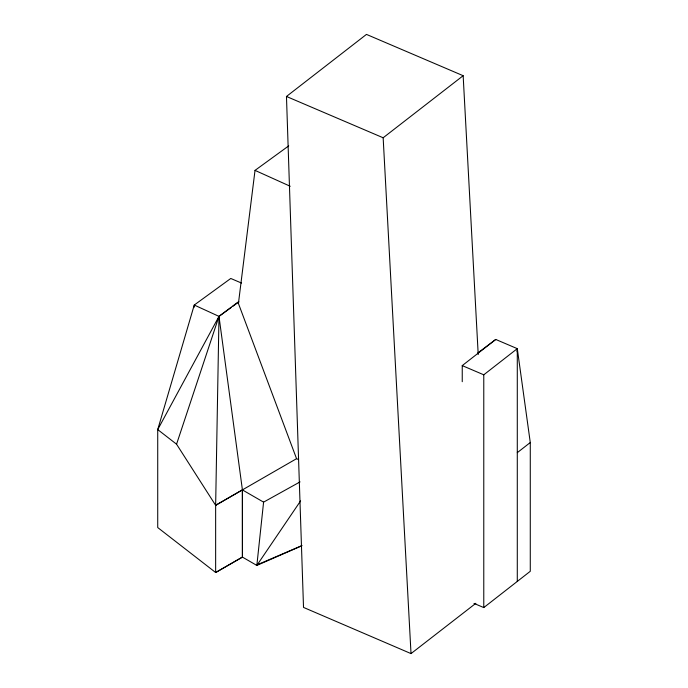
<?xml version="1.0" encoding="UTF-8"?>
<svg xmlns="http://www.w3.org/2000/svg" width="688" height="688" viewBox="0 0 688 688"><rect width="100%" height="100%" fill="white"/><g stroke="black" fill="none" stroke-linecap="round" stroke-linejoin="round"><path stroke-width="1.03" d="M301.946 545.73L256.848 565.424L242.417 557.099L215.645 572.502L215.645 505.319L218.99 316.377L237.919 302.144L296.562 458.681L298.489 459.55M517.144 351.843L517.29 348.653L495.747 339.451L477.799 353.004M300.054 481.892L263.59 502.137L256.848 565.424L300.596 500.898M238.452 303.236L255.024 170.383L288.728 145.865M296.562 458.681L215.645 505.319L176.558 444.199L218.99 316.377L231.099 307.57M462.241 381.702L462.241 365.612L495.747 339.451M483.776 607.581L483.776 374.805L517.29 348.653L530.276 442.53L530.276 571.289L483.776 607.581L473.989 603.402M517.29 452.661L530.276 442.53M475.864 603.299L411.02 653.6L303.52 607.418L286.466 96.466L366.463 34.4L463.153 75.706L478.212 354.535M411.02 653.6L383.156 137.772L463.153 75.706M232.828 306.315L238.925 301.877M215.645 505.319L242.374 489.89L263.59 502.137M215.98 572.356L242.417 557.099L242.417 489.916L218.99 316.377L194.248 305.042L157.724 429.587L157.724 527.558L215.645 572.502M256.383 565.158L301.8 545.653M286.466 96.466L383.156 137.772M462.241 365.612L483.776 374.805M241.522 283.06L230.772 278.468L194.248 305.042L194.248 307.183M255.024 170.383L290.241 186.276M176.558 444.199L157.724 429.587L218.99 316.377L218.99 318.518M242.374 489.89L242.417 557.099M517.29 348.653L517.29 581.429"/></g></svg>
